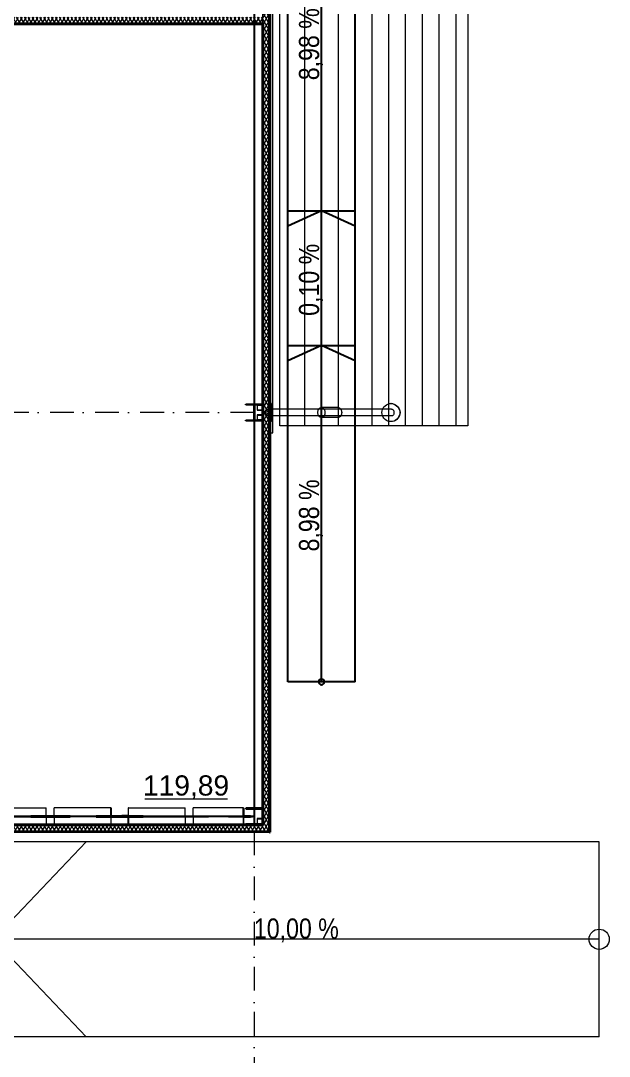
# Model space of a CAD drawing. Header units: millimetres. Extents: x -10605 to 103276, y -15987 to 52426.
# Drawn here: x 94529 to 103276, y -3563 to 11821 of the extents above; entities that cross this region are included whole.
import ezdxf
from ezdxf.enums import TextEntityAlignment as Align

# ---------------------------------------------------------------- set-up
doc = ezdxf.new("R2010")
doc.units = ezdxf.units.MM
doc.header["$MEASUREMENT"] = 0
doc.linetypes.add('Dot & Dashed', pattern=[670.277762, 352.777767, -176.388884, 0, -141.111112])
doc.linetypes.add('Крупный пунктир', pattern=[634.99999, 0, -634.99999])
for name, color, linetype, lineweight in [('0_Ном._пера__200', 7, 'Continuous', 0), ('0_Ном._пера__98', 7, 'Continuous', 25), ('Лестницы_Ном._пера__200', 7, 'Continuous', 0), ('Лестницы_Ном._пера__98', 7, 'Continuous', 25), ('Лестницы_Ном._пера__99', 7, 'Continuous', 15), ('Металлический каркас здания_Ном._пера__98', 7, 'Continuous', 25), ('Металлический каркас здания_Ном._пера__99', 7, 'Continuous', 15), ('Оси_Ном._пера__200', 7, 'Continuous', 0), ('Паспорта Зон Archicad_Ном._пера__100', 7, 'Continuous', 9), ('Стены _Ном._пера__200', 7, 'Continuous', 0), ('Стены _Ном._пера__97', 7, 'Continuous', 35), ('Стены _Ном._пера__98', 7, 'Continuous', 25), ('Стены _Ном._пера__99', 7, 'Continuous', 15), ('Фасадные панели_Ном._пера__200', 7, 'Continuous', 0), ('Фасадные панели_Ном._пера__97', 7, 'Continuous', 35)]:
    doc.layers.add(name, color=color, linetype=linetype, lineweight=lineweight)
for name, color, linetype, lineweight, true_color in [('0_Ном._пера__92', 7, 'Continuous', 20, 0xc2e9e9e9), ('Зоны_Ном._пера__121', 7, 'Continuous', 35, 0xc2deab72), ('Лестницы_Ном._пера__71', 7, 'Continuous', 13, 0xc2331900), ('Стены _Ном._пера__94', 7, 'Continuous', 5, 0xc29f9f9f)]:
    doc.layers.add(name, color=color, linetype=linetype, lineweight=lineweight, true_color=true_color)
for name, color, linetype in [('Зоны', 7, 'Continuous'), ('Лестницы', 7, 'Continuous'), ('Металлический каркас здания', 7, 'Continuous'), ('Оси', 7, 'Continuous'), ('Стены', 7, 'Continuous'), ('Фасадные панели', 7, 'Continuous')]:
    doc.layers.add(name, color=color, linetype=linetype)
doc.styles.add('РЎР“Р•РќР•Р\xa0РР\xa0_РЎРўРР›Р¬_1', font='arial.ttf')
doc.styles.add('РЎР“Р•РќР•Р\xa0РР\xa0_РЎРўРР›Р¬_2', font='ARIALN.TTF')
pattern_1 = [(90, (0, 0), (-60, 0), [])]
pattern_2 = [(60, (0, 0), (-43.30127, 25), []), (120, (0, 0), (43.30127, 25), [])]

# ---------------------------------------------------------------- blocks, each defined once
blk = doc.blocks.new('Перекрытие_1', base_point=(98125, 40125))
at = {"layer": '0_Ном._пера__200', "color": 7, "linetype": 'Continuous', "lineweight": 0, "flags": 128}
blk.add_lwpolyline([(98125, 40125), (51875, 40125), (51875, 29425), (46123, 29425), (46123, 40125), (-125, 40125), (-125, -125), (46125, -125), (46125, 10575), (51875, 10575), (51875, -125), (98125, -125)], close=True, dxfattribs=at)
blk = doc.blocks.new('Конструктор Кровли 27')
at = {"layer": '0_Ном._пера__92', "color": 254, "linetype": 'Continuous', "lineweight": 20, "true_color": 0xe9e9e9, "flags": 128}
blk.add_lwpolyline([(0, 46123), (0, 0), (40000, 0), (40000, 46125), (29425, 46125), (29425, 51875), (40000, 51875), (40000, 98000), (0, 98000), (0, 51875), (10575, 51875), (10575, 46123)], close=True, dxfattribs=at)
blk = doc.blocks.new('Колонна SHS ГК 27')
at = {"layer": 'Металлический каркас здания_Ном._пера__99', "linetype": 'Continuous', "lineweight": 0, "true_color": 0xffffff}
h = blk.add_hatch(dxfattribs=at)
h.set_pattern_fill('Barabбs_tйglakц_бllу', style=0, pattern_type=2)
h.set_pattern_definition(pattern_1)
h.paths.add_polyline_path([(-40, -40), (40, -40), (40, 40), (-40, 40)])
h.paths.add_polyline_path([(-36.4, -36.4), (-36.4, 36.4), (36.4, 36.4), (36.4, -36.4)], flags=0)
at = {"layer": 'Металлический каркас здания_Ном._пера__99', "color": 7, "linetype": 'Continuous', "lineweight": 15}
for p, q in [((40, 40), (-40, 40)), ((-40, 40), (-40, -40)), ((-36.4, -36.4), (-36.4, 36.4)), ((-36.4, 36.4), (36.4, 36.4)), ((36.4, 36.4), (36.4, -36.4)), ((40, -40), (40, 40)), ((-40, -40), (40, -40)), ((36.4, -36.4), (-36.4, -36.4))]:
    blk.add_line(p, q, dxfattribs=at)
blk = doc.blocks.new('Кладовая_27_27', base_point=(92338, 6792))
at = {"layer": 'Паспорта Зон Archicad_Ном._пера__100', "color": 7, "linetype": 'Continuous', "lineweight": 9}
blk.add_line((96372, 260), (97600, 260), dxfattribs=at)
for start, end in [(0, 180), (180, 0)]:
    blk.add_arc((91952, 6893), 506, start, end, dxfattribs=at)
at = {"layer": 'Паспорта Зон Archicad_Ном._пера__100', "color": 7, "lineweight": 9, "style": 'РЎР“Р•РќР•Р\xa0РР\xa0_РЎРўРР›Р¬_1'}
for tag, p in [('ROOM_NUMBER', (91952, 6893)), ('ROOM_AREA', (96986, 460))]:
    blk.add_attdef(tag, text='', height=300, dxfattribs=at).set_placement(p, align=Align.MIDDLE_CENTER)
blk = doc.blocks.new('Перекрытие_15', base_point=(95650, -4))
at = {"layer": 'Металлический каркас здания_Ном._пера__98', "color": 7, "linetype": 'Continuous', "lineweight": 25, "flags": 128}
blk.add_lwpolyline([(95650, -4), (96350, -4), (96350, 4), (95650, 4)], close=True, dxfattribs=at)
blk = doc.blocks.new('Перекрытие_17', base_point=(97620, 4))
at = {"layer": 'Металлический каркас здания_Ном._пера__98', "color": 7, "linetype": 'Continuous', "lineweight": 25, "flags": 128}
blk.add_lwpolyline([(97620, 4), (97970, 4), (97970, -4), (97620, -4)], close=True, dxfattribs=at)
blk = doc.blocks.new('Морф_10')
at = {"layer": 'Стены _Ном._пера__98', "color": 7, "linetype": 'Continuous', "lineweight": 25, "flags": 128}
for points in [[(96734, -4), (96734, 4)], [(96734, 4), (97321, 4)], [(97321, 4), (97321, -4)], [(97321, -4), (96734, -4)]]:
    blk.add_lwpolyline(points, dxfattribs=at)
blk = doc.blocks.new('Морф_11')
at = {"layer": 'Стены _Ном._пера__98', "color": 7, "linetype": 'Continuous', "lineweight": 25, "flags": 128}
for points in [[(95265, 4), (94679, 4)], [(94679, 4), (94679, -4)], [(95265, -4), (95265, 4)], [(94679, -4), (95265, -4)]]:
    blk.add_lwpolyline(points, dxfattribs=at)
blk = doc.blocks.new('Стена_70', base_point=(98225, 5997))
at = {"layer": 'Фасадные панели_Ном._пера__200', "color": 7, "linetype": 'Continuous', "lineweight": 0, "flags": 128}
for points in [[(98225, 5997), (98225, -225)], [(98235, 5997), (98225, 5997)], [(98235, -225), (98235, 5997)], [(98225, -225), (98235, -225)]]:
    blk.add_lwpolyline(points, dxfattribs=at)
blk = doc.blocks.new('Стена_71', base_point=(98225, 5997))
at = {"layer": 'Фасадные панели', "linetype": 'Continuous', "lineweight": 0, "true_color": 0xffffff}
blk.add_hatch(color=7, dxfattribs=at).paths.add_polyline_path([(98225, 5997), (98225, -235), (98235, -235), (98235, 5997)])
at = {"layer": 'Фасадные панели_Ном._пера__97', "color": 7, "linetype": 'Continuous', "lineweight": 35, "flags": 128}
for points in [[(98225, 5997), (98225, -235)], [(98235, 5997), (98225, 5997)], [(98235, -235), (98235, 5997)], [(98225, -235), (98235, -235)]]:
    blk.add_lwpolyline(points, dxfattribs=at)
blk = doc.blocks.new('Стена_72', base_point=(98225, 6002))
at = {"layer": 'Фасадные панели_Ном._пера__200', "color": 7, "linetype": 'Continuous', "lineweight": 0, "flags": 128}
for points in [[(98235, 11998), (98225, 11998)], [(98225, 11998), (98225, 6002)], [(98235, 6002), (98235, 11998)], [(98225, 6002), (98235, 6002)]]:
    blk.add_lwpolyline(points, dxfattribs=at)
blk = doc.blocks.new('Стена_73', base_point=(98225, 6002))
at = {"layer": 'Фасадные панели', "linetype": 'Continuous', "lineweight": 0, "true_color": 0xffffff}
blk.add_hatch(color=7, dxfattribs=at).paths.add_polyline_path([(98235, 6002), (98235, 11998), (98225, 11998), (98225, 6002)])
at = {"layer": 'Фасадные панели_Ном._пера__97', "color": 7, "linetype": 'Continuous', "lineweight": 35, "flags": 128}
for points in [[(98235, 11998), (98225, 11998)], [(98225, 11998), (98225, 6002)], [(98235, 6002), (98235, 11998)], [(98225, 6002), (98235, 6002)]]:
    blk.add_lwpolyline(points, dxfattribs=at)
blk = doc.blocks.new('Стена_84', base_point=(51775, 11775))
at = {"layer": 'Стены', "linetype": 'Continuous', "lineweight": 0, "true_color": 0x000000}
h = blk.add_hatch(dxfattribs=at)
h.set_pattern_fill('Batt_Insulation__3_', color=18, style=0, pattern_type=2)
h.set_pattern_definition(pattern_2)
h.paths.add_polyline_path([(91505, 11875), (91505, 11775), (98125, 11775), (98125, 11875)])
at = {"layer": 'Стены _Ном._пера__97', "color": 7, "linetype": 'Continuous', "lineweight": 35, "flags": 128}
blk.add_lwpolyline([(91505, 11775), (98125, 11775)], dxfattribs=at)
blk = doc.blocks.new('Колонна Универсальная 27')
at = {"layer": 'Металлический каркас здания_Ном._пера__98', "linetype": 'Continuous', "lineweight": 0, "true_color": 0xffffff}
h = blk.add_hatch(dxfattribs=at)
h.set_pattern_fill('Barabбs_tйglakц_бllу', style=0, pattern_type=2)
h.set_pattern_definition(pattern_1)
h.paths.add_polyline_path([(-125, -125), (125, -125), (125, -113), (4, -113), (4, 113), (125, 113), (125, 125), (-125, 125), (-125, 113), (-4, 113), (-4, -113), (-125, -113)])
at = {"layer": 'Металлический каркас здания_Ном._пера__98', "color": 7, "linetype": 'Continuous', "lineweight": 25}
for p, q in [((125, 125), (-125, 125)), ((-125, 125), (-125, 113)), ((-125, 113), (-4, 113)), ((-4, 113), (-4, -113)), ((4, -113), (4, 113)), ((4, 113), (125, 113)), ((125, 113), (125, 125)), ((-4, -113), (-125, -113)), ((-125, -113), (-125, -125)), ((-125, -125), (125, -125)), ((125, -113), (4, -113)), ((125, -125), (125, -113))]:
    blk.add_line(p, q, dxfattribs=at)
blk = doc.blocks.new('Стандартный Маркер Сетки')
at = {"layer": 'Оси_Ном._пера__200', "color": 7, "linetype": 'Dot & Dashed', "lineweight": 0}
for q in [(107805, 0), (0, 0)]:
    blk.add_line((0, 0), q, dxfattribs=at)
at = {"layer": 'Оси_Ном._пера__200', "color": 7, "lineweight": 0, "style": 'РЎР“Р•РќР•Р\xa0РР\xa0_РЎРўРР›Р¬_1'}
blk.add_attdef('AC_MarkerText_1', text='', height=300, dxfattribs=at).set_placement((108205, 150), align=Align.TOP_CENTER)
blk = doc.blocks.new('Двутавp К 26020-83 27_4')
at = {"layer": 'Металлический каркас здания_Ном._пера__98', "color": 7, "linetype": 'Крупный пунктир', "lineweight": 25}
blk.add_line((0, 0), (39750, 0), dxfattribs=at)
blk = doc.blocks.new('Морф_59')
at = {"layer": 'Металлический каркас здания_Ном._пера__99', "color": 7, "linetype": 'Continuous', "lineweight": 15, "flags": 128}
for points in [[(96030, 10), (96029, 5), (96029, 4)], [(96029, 4), (96132, 4)], [(96122, 16), (96115, 12), (96034, 12), (96030, 10)], [(96127, 127), (96126, 122), (96126, 25), (96122, 16)], [(96132, 129), (96131, 129), (96127, 127)], [(96132, 4), (96132, 129)], [(96132, 129), (96973, 129)], [(96132, 4), (96973, 4)], [(96973, 4), (96973, 129)]]:
    blk.add_lwpolyline(points, dxfattribs=at)
blk = doc.blocks.new('Морф_60')
at = {"layer": 'Металлический каркас здания_Ном._пера__99', "color": 7, "linetype": 'Continuous', "lineweight": 15, "flags": 128}
for points in [[(97090, 4), (97090, 129)], [(97836, 129), (97090, 129)], [(97836, 4), (97090, 4)], [(97836, 129), (97838, 129), (97842, 127)], [(97836, 4), (97836, 129)], [(97944, 4), (97836, 4)], [(97842, 127), (97843, 122), (97843, 25), (97847, 16)], [(97847, 16), (97854, 12), (97938, 12), (97942, 10)], [(97942, 10), (97944, 5), (97944, 4)]]:
    blk.add_lwpolyline(points, dxfattribs=at)
blk = doc.blocks.new('Морф_61')
at = {"layer": 'Металлический каркас здания_Ном._пера__99', "color": 7, "linetype": 'Continuous', "lineweight": 15, "flags": 128}
for points in [[(96029, -4), (96132, -4)], [(96030, -10), (96029, -6), (96029, -4)], [(96122, -16), (96115, -12), (96034, -12), (96030, -10)], [(96127, -127), (96126, -123), (96126, -25), (96122, -16)], [(96132, -129), (96131, -129), (96127, -127)], [(96132, -4), (96973, -4)], [(96132, -4), (96132, -129)], [(96132, -129), (96973, -129)], [(96973, -4), (96973, -129)]]:
    blk.add_lwpolyline(points, dxfattribs=at)
blk = doc.blocks.new('Морф_62')
at = {"layer": 'Металлический каркас здания_Ном._пера__99', "color": 7, "linetype": 'Continuous', "lineweight": 15, "flags": 128}
for points in [[(97836, -4), (97090, -4)], [(97090, -4), (97090, -129)], [(97836, -129), (97090, -129)], [(97944, -4), (97836, -4)], [(97836, -4), (97836, -129)], [(97836, -129), (97838, -129), (97842, -127)], [(97842, -127), (97843, -123), (97843, -25), (97847, -16)], [(97847, -16), (97854, -12), (97938, -12), (97942, -10)], [(97942, -10), (97944, -6), (97944, -4)]]:
    blk.add_lwpolyline(points, dxfattribs=at)
blk = doc.blocks.new('Морф_63')
at = {"layer": 'Металлический каркас здания_Ном._пера__99', "color": 7, "linetype": 'Continuous', "lineweight": 15, "flags": 128}
for points in [[(95026, 4), (95026, 129)], [(95867, 129), (95026, 129)], [(95867, 4), (95026, 4)], [(95867, 4), (95867, 129)], [(95867, 129), (95868, 129), (95872, 127)], [(95971, 4), (95867, 4)], [(95872, 127), (95874, 122), (95874, 25), (95877, 16)], [(95877, 16), (95884, 12), (95965, 12), (95969, 10)], [(95969, 10), (95971, 5), (95971, 4)]]:
    blk.add_lwpolyline(points, dxfattribs=at)
blk = doc.blocks.new('Морф_64')
at = {"layer": 'Металлический каркас здания_Ном._пера__99', "color": 7, "linetype": 'Continuous', "lineweight": 15, "flags": 128}
for points in [[(94057, 10), (94056, 5), (94056, 4)], [(94056, 4), (94163, 4)], [(94153, 16), (94145, 12), (94061, 12), (94057, 10)], [(94158, 127), (94156, 122), (94156, 25), (94153, 16)], [(94163, 129), (94162, 129), (94158, 127)], [(94163, 4), (94163, 129)], [(94163, 129), (94909, 129)], [(94163, 4), (94909, 4)], [(94909, 4), (94909, 129)]]:
    blk.add_lwpolyline(points, dxfattribs=at)
blk = doc.blocks.new('Морф_65')
at = {"layer": 'Металлический каркас здания_Ном._пера__99', "color": 7, "linetype": 'Continuous', "lineweight": 15, "flags": 128}
for points in [[(95867, -4), (95026, -4)], [(95026, -4), (95026, -129)], [(95867, -129), (95026, -129)], [(95867, -4), (95867, -129)], [(95971, -4), (95867, -4)], [(95867, -129), (95868, -129), (95872, -127)], [(95872, -127), (95874, -123), (95874, -25), (95877, -16)], [(95877, -16), (95884, -12), (95965, -12), (95969, -10)], [(95969, -10), (95971, -6), (95971, -4)]]:
    blk.add_lwpolyline(points, dxfattribs=at)
blk = doc.blocks.new('Морф_66')
at = {"layer": 'Металлический каркас здания_Ном._пера__99', "color": 7, "linetype": 'Continuous', "lineweight": 15, "flags": 128}
for points in [[(94057, -10), (94056, -6), (94056, -4)], [(94056, -4), (94163, -4)], [(94153, -16), (94145, -12), (94061, -12), (94057, -10)], [(94158, -127), (94156, -123), (94156, -25), (94153, -16)], [(94163, -129), (94162, -129), (94158, -127)], [(94163, -4), (94909, -4)], [(94163, -4), (94163, -129)], [(94163, -129), (94909, -129)], [(94909, -4), (94909, -129)]]:
    blk.add_lwpolyline(points, dxfattribs=at)
blk = doc.blocks.new('Стена_97', base_point=(-125, -125))
at = {"layer": 'Стены', "linetype": 'Continuous', "lineweight": 0, "true_color": 0x000000}
h = blk.add_hatch(dxfattribs=at)
h.set_pattern_fill('Batt_Insulation__3_', color=18, style=0, pattern_type=2)
h.set_pattern_definition(pattern_2)
h.paths.add_polyline_path([(93500, -125), (93500, -195), (93500, -225), (98125, -225), (98125, -125)])
h = blk.add_hatch(dxfattribs=at)
h.set_pattern_fill('Batt_Insulation__3_', color=18, style=0, pattern_type=2)
h.set_pattern_definition(pattern_2)
h.paths.add_polyline_path([(98125, -125), (98225, -225), (98225, -125)])
h = blk.add_hatch(dxfattribs=at)
h.set_pattern_fill('Batt_Insulation__3_', color=18, style=0, pattern_type=2)
h.set_pattern_definition(pattern_2)
h.paths.add_polyline_path([(98125, -225), (98225, -225), (98125, -125)])
at = {"layer": 'Стены _Ном._пера__97', "color": 7, "linetype": 'Continuous', "lineweight": 35, "flags": 128}
for points in [[(98125, -125), (93500, -125)], [(98225, -225), (98225, -125)], [(93500, -225), (98225, -225)]]:
    blk.add_lwpolyline(points, dxfattribs=at)
blk = doc.blocks.new('Стена_98', base_point=(98125, 40125))
at = {"layer": 'Стены', "linetype": 'Continuous', "lineweight": 0, "true_color": 0x000000}
h = blk.add_hatch(dxfattribs=at)
h.set_pattern_fill('Batt_Insulation__3_', color=18, style=0, pattern_type=2)
h.set_pattern_definition(pattern_2)
h.paths.add_polyline_path([(98125, 20050), (98125, -125), (98225, -125), (98225, 20050)])
at = {"layer": 'Стены _Ном._пера__97', "color": 7, "linetype": 'Continuous', "lineweight": 35, "flags": 128}
for points in [[(98225, -125), (98225, 40225)], [(98125, 11775), (98125, -125)]]:
    blk.add_lwpolyline(points, dxfattribs=at)
blk = doc.blocks.new('Стена_103', base_point=(98235, 34200))
at = {"layer": 'Стены _Ном._пера__200', "color": 7, "linetype": 'Continuous', "lineweight": 0}
blk.add_line((98236, 34200), (98236, 5700), dxfattribs=at)
at = {"layer": 'Стены _Ном._пера__200', "color": 7, "linetype": 'Continuous', "lineweight": 0, "flags": 128}
for points in [[(98235, 34200), (98235, 5700)], [(98275, 5700), (98275, 34200)], [(98235, 5700), (98236, 5700)], [(98236, 5700), (98275, 5700)]]:
    blk.add_lwpolyline(points, dxfattribs=at)
blk = doc.blocks.new('Крыша_1', base_point=(0, 0))
at = {"layer": '0_Ном._пера__98', "color": 7, "linetype": 'Continuous', "lineweight": 25, "flags": 128}
for points in [[(98000, 40000), (98000, 0)], [(98000, 0), (51875, 0)]]:
    blk.add_lwpolyline(points, dxfattribs=at)
blk = doc.blocks.new('Стандартный Маркер Сетки_4')
at = {"layer": 'Оси_Ном._пера__200', "color": 7, "linetype": 'Dot & Dashed', "lineweight": 0}
blk.add_line((0, 0), (55187, 0), dxfattribs=at)
at = {"layer": 'Оси_Ном._пера__200', "color": 7, "lineweight": 0, "style": 'РЎР“Р•РќР•Р\xa0РР\xa0_РЎРўРР›Р¬_1'}
blk.add_attdef('AC_MarkerText_1', text='', height=300, rotation=90, dxfattribs=at).set_placement((55368, -69), align=Align.TOP_CENTER)
blk = doc.blocks.new('Пандус Прямой 27_4')
at = {"layer": 'Лестницы_Ном._пера__98', "color": 7, "linetype": 'Continuous', "lineweight": 25}
for p, q in [((0, -500), (0, 500)), ((0, 500), (12000, 500)), ((5000, 0), (4771, 500)), ((5000, 500), (5000, -500)), ((7000, 0), (6771, 500)), ((7000, 500), (7000, -500)), ((12000, 0), (11771, 500)), ((12000, -500), (12000, 500)), ((0, 0), (12000, 0)), ((4771, -500), (5000, 0)), ((6771, -500), (7000, 0)), ((11771, -500), (12000, 0)), ((0, -500), (12000, -500))]:
    blk.add_line(p, q, dxfattribs=at)
at = {"layer": 'Лестницы_Ном._пера__98', "color": 7, "linetype": 'Continuous', "lineweight": 25, "flags": 128}
blk.add_lwpolyline([(42, 0, 1), (-42, 0, 1)], format="xyb", close=True, dxfattribs=at)
at = {"layer": 'Лестницы_Ном._пера__98', "color": 7, "linetype": 'Continuous', "lineweight": 25, "style": 'РЎР“Р•РќР•Р\xa0РР\xa0_РЎРўРР›Р¬_2'}
for tag, p in [('transitionPercentageLower_0', (2500, 159)), ('ac_bottomlevel', (6000, 159)), ('transitionPercentageLower_1', (9500, 159))]:
    blk.add_attdef(tag, text='', height=300, dxfattribs=at).set_placement(p, align=Align.MIDDLE_CENTER)
blk = doc.blocks.new('Лист Профилированный 27_2')
at = {"layer": 'Стены _Ном._пера__94', "linetype": 'Continuous', "lineweight": 5, "true_color": 0x9f9f9f}
h = blk.add_hatch(dxfattribs=at)
h.set_pattern_fill('Plank_Floor', color=253, style=0, pattern_type=2)
h.set_pattern_definition([(0, (0, 0), (0, 250), [])])
h.paths.add_polyline_path([(0, 200), (0, 0), (28400, 0), (28400, 200), (28400, 2595), (28400, 2795), (0, 2795), (0, 2595)])
at = {"layer": 'Стены _Ном._пера__99', "color": 7, "linetype": 'Continuous', "lineweight": 15, "flags": 128}
blk.add_lwpolyline([(0, 200), (0, 0), (28400, 0), (28400, 200), (28400, 2595), (28400, 2795), (0, 2795), (0, 2595)], close=True, dxfattribs=at)
blk = doc.blocks.new('Цилиндр 27')
at = {"layer": 'Стены _Ном._пера__200', "color": 7, "linetype": 'Continuous', "lineweight": 0}
for p, q in [((-33, 17), (-35, 9)), ((-35, 9), (-35, 0)), ((-35, 0), (-35, -9)), ((-31, 25), (-33, 17)), ((-27, 32), (-31, 25)), ((-23, 38), (-27, 32)), ((-18, 43), (-23, 38)), ((-12, 47), (-18, 43)), ((-6, 49), (-12, 47)), ((0, 50), (-6, 49)), ((0, 50), (1831, 50)), ((1798, 17), (1796, 9)), ((1796, 9), (1796, 0)), ((1796, 0), (1796, -9)), ((1801, 25), (1798, 17)), ((1804, 32), (1801, 25)), ((1809, 38), (1804, 32)), ((1814, 43), (1809, 38)), ((1819, 47), (1814, 43)), ((1825, 49), (1819, 47)), ((1831, 50), (1825, 49)), ((1837, 49), (1831, 50)), ((1843, 47), (1837, 49)), ((1849, 43), (1843, 47)), ((1854, 38), (1849, 43)), ((1858, 32), (1854, 38)), ((1862, 25), (1858, 32)), ((1865, 17), (1862, 25)), ((1866, 9), (1865, 17)), ((1867, 0), (1866, 9)), ((1866, -9), (1867, 0)), ((-35, -9), (-33, -17)), ((-33, -17), (-31, -25)), ((-31, -25), (-27, -32)), ((-27, -32), (-23, -38)), ((-23, -38), (-18, -43)), ((-18, -43), (-12, -47)), ((-12, -47), (-6, -49)), ((-6, -49), (0, -50)), ((0, -50), (1831, -50)), ((1796, -9), (1798, -17)), ((1798, -17), (1801, -25)), ((1801, -25), (1804, -32)), ((1804, -32), (1809, -38)), ((1809, -38), (1814, -43)), ((1814, -43), (1819, -47)), ((1819, -47), (1825, -49)), ((1825, -49), (1831, -50)), ((1831, -50), (1837, -49)), ((1837, -49), (1843, -47)), ((1843, -47), (1849, -43)), ((1849, -43), (1854, -38)), ((1854, -38), (1858, -32)), ((1858, -32), (1862, -25)), ((1862, -25), (1865, -17)), ((1865, -17), (1866, -9))]:
    blk.add_line(p, q, dxfattribs=at)
blk = doc.blocks.new('Цилиндр 27_2')
at = {"layer": 'Стены _Ном._пера__200', "color": 7, "linetype": 'Continuous', "lineweight": 0}
for p, q in [((-132, 23), (-134, 0)), ((-126, 46), (-132, 23)), ((-128, 23), (-130, 0)), ((-122, 46), (-128, 23)), ((-116, 67), (-126, 46)), ((-112, 67), (-122, 46)), ((-102, 86), (-116, 67)), ((-99, 86), (-112, 67)), ((-86, 102), (-102, 86)), ((-82, 102), (-99, 86)), ((-67, 116), (-86, 102)), ((-63, 116), (-82, 102)), ((-46, 126), (-67, 116)), ((-42, 126), (-63, 116)), ((-23, 132), (-46, 126)), ((-20, 132), (-42, 126)), ((0, 134), (-23, 132)), ((3, 134), (-20, 132)), ((0, 134), (3, 134)), ((27, 132), (3, 134)), ((49, 126), (27, 132)), ((70, 116), (49, 126)), ((89, 102), (70, 116)), ((106, 86), (89, 102)), ((119, 67), (106, 86)), ((129, 46), (119, 67)), ((135, 23), (129, 46)), ((137, 0), (135, 23)), ((135, -23), (137, 0)), ((-134, 0), (-132, -23)), ((-132, -23), (-126, -46)), ((-130, 0), (-128, -23)), ((-128, -23), (-122, -46)), ((-126, -46), (-116, -67)), ((-122, -46), (-112, -67)), ((-116, -67), (-102, -86)), ((-112, -67), (-99, -86)), ((-102, -86), (-86, -102)), ((-99, -86), (-82, -102)), ((-86, -102), (-67, -116)), ((-82, -102), (-63, -116)), ((-67, -116), (-46, -126)), ((-63, -116), (-42, -126)), ((-46, -126), (-23, -132)), ((-42, -126), (-20, -132)), ((-23, -132), (0, -134)), ((-20, -132), (3, -134)), ((0, -134), (3, -134)), ((3, -134), (27, -132)), ((27, -132), (49, -126)), ((49, -126), (70, -116)), ((70, -116), (89, -102)), ((89, -102), (106, -86)), ((106, -86), (119, -67)), ((119, -67), (129, -46)), ((129, -46), (135, -23))]:
    blk.add_line(p, q, dxfattribs=at)
blk = doc.blocks.new('Цилиндр 27_3')
at = {"layer": 'Стены _Ном._пера__200', "color": 7, "linetype": 'Continuous', "lineweight": 0}
for p, q in [((0, 134), (0, 132)), ((0, 134), (30, 134)), ((0, 132), (0, 126)), ((0, 126), (0, 116)), ((0, 116), (0, 102)), ((0, 102), (0, 86)), ((0, 86), (0, 67)), ((0, 67), (0, 46)), ((0, 46), (0, 23)), ((0, 23), (0, 0)), ((0, 0), (0, -23)), ((30, 134), (30, 132)), ((30, 132), (30, 126)), ((30, 126), (30, 116)), ((30, 116), (30, 102)), ((30, 102), (30, 86)), ((30, 86), (30, 67)), ((30, 67), (30, 46)), ((30, 46), (30, 23)), ((30, 23), (30, 0)), ((30, 0), (30, -23)), ((0, -23), (0, -46)), ((0, -46), (0, -67)), ((0, -67), (0, -86)), ((0, -86), (0, -102)), ((0, -102), (0, -116)), ((0, -116), (0, -126)), ((0, -126), (0, -132)), ((0, -132), (0, -134)), ((0, -134), (30, -134)), ((30, -23), (30, -46)), ((30, -46), (30, -67)), ((30, -67), (30, -86)), ((30, -86), (30, -102)), ((30, -102), (30, -116)), ((30, -116), (30, -126)), ((30, -126), (30, -132)), ((30, -132), (30, -134))]:
    blk.add_line(p, q, dxfattribs=at)
blk = doc.blocks.new('Цилиндр 27_4')
at = {"layer": 'Стены _Ном._пера__200', "color": 7, "linetype": 'Continuous', "lineweight": 0}
for p, q in [((-52, 13), (-53, 0)), ((-53, 0), (-52, -13)), ((-50, 26), (-52, 13)), ((-46, 37), (-50, 26)), ((-41, 48), (-46, 37)), ((-34, 57), (-41, 48)), ((-27, 65), (-34, 57)), ((-18, 70), (-27, 65)), ((-9, 74), (-18, 70)), ((0, 75), (-9, 74)), ((0, 75), (248, 75)), ((196, 13), (195, 0)), ((195, 0), (196, -13)), ((198, 26), (196, 13)), ((202, 37), (198, 26)), ((208, 48), (202, 37)), ((214, 57), (208, 48)), ((222, 65), (214, 57)), ((230, 70), (222, 65)), ((239, 74), (230, 70)), ((248, 75), (239, 74)), ((257, 74), (248, 75)), ((266, 70), (257, 74)), ((275, 65), (266, 70)), ((282, 57), (275, 65)), ((289, 48), (282, 57)), ((294, 37), (289, 48)), ((298, 26), (294, 37)), ((300, 13), (298, 26)), ((301, 0), (300, 13)), ((300, -13), (301, 0)), ((-52, -13), (-50, -26)), ((-50, -26), (-46, -37)), ((-46, -37), (-41, -48)), ((-41, -48), (-34, -57)), ((-34, -57), (-27, -65)), ((-27, -65), (-18, -70)), ((-18, -70), (-9, -74)), ((-9, -74), (0, -75)), ((0, -75), (248, -75)), ((196, -13), (198, -26)), ((198, -26), (202, -37)), ((202, -37), (208, -48)), ((208, -48), (214, -57)), ((214, -57), (222, -65)), ((222, -65), (230, -70)), ((230, -70), (239, -74)), ((239, -74), (248, -75)), ((248, -75), (257, -74)), ((257, -74), (266, -70)), ((266, -70), (275, -65)), ((275, -65), (282, -57)), ((282, -57), (289, -48)), ((289, -48), (294, -37)), ((294, -37), (298, -26)), ((298, -26), (300, -13))]:
    blk.add_line(p, q, dxfattribs=at)
blk = doc.blocks.new('Пандус Прямой 27')
at = {"layer": 'Лестницы_Ном._пера__71', "color": 28, "linetype": 'Continuous', "lineweight": 13, "true_color": 0x331900}
for p, q in [((9001, 0), (7624, 1450)), ((0, 0), (9001, 0)), ((7624, -1450), (9001, 0))]:
    blk.add_line(p, q, dxfattribs=at)
at = {"layer": 'Лестницы_Ном._пера__71', "color": 28, "linetype": 'Continuous', "lineweight": 13, "true_color": 0x331900, "flags": 128}
blk.add_lwpolyline([(150, 0, 1), (-150, 0, 1)], format="xyb", close=True, dxfattribs=at)
at = {"layer": 'Лестницы_Ном._пера__99', "color": 7, "linetype": 'Continuous', "lineweight": 15}
for p, q in [((0, -1450), (0, 1450)), ((0, 1450), (9001, 1450)), ((9001, -1450), (9001, 1450)), ((0, -1450), (9001, -1450))]:
    blk.add_line(p, q, dxfattribs=at)
at = {"layer": 'Лестницы_Ном._пера__200', "color": 7, "lineweight": 0, "style": 'РЎР“Р•РќР•Р\xa0РР\xa0_РЎРўРР›Р¬_2'}
blk.add_attdef('ac_bottomlevel', text='', height=300, dxfattribs=at).set_placement((4500, 159), align=Align.MIDDLE_CENTER)

msp = doc.modelspace()

# ---------------------------------------------------------------- linework, layer by layer
at = {"layer": 'Зоны_Ном._пера__121', "color": 43, "linetype": 'Continuous', "lineweight": 35, "true_color": 0xdeab72, "flags": 128}
msp.add_lwpolyline([(98125.00021, 11775), (88050, 11775), (88050, -125), (98125.00021, -125)], close=True, dxfattribs=at)

# ---------------------------------------------------------------- block references
at = {"color": 7, "linetype": 'Continuous', "lineweight": 0}
msp.add_blockref('Перекрытие_1', (98125.00021, 40125.00012), dxfattribs=at)
at = {"color": 8, "linetype": 'Continuous', "lineweight": 0, "true_color": 0x747474, "zscale": 1000, "rotation": 270}
msp.add_blockref('Конструктор Кровли 27', (0, 40000.00005), dxfattribs=at)
at = {"color": 7, "linetype": 'Continuous', "lineweight": 25}
msp.add_blockref('Крыша_1', (0, 0), dxfattribs=at)
at = {"layer": 'Зоны', "color": 7, "linetype": 'Continuous', "lineweight": 9}
msp.add_blockref('Кладовая_27_27', (92338.22973, 6792.07346), dxfattribs=at).add_auto_attribs({'ROOM_NUMBER': '27', 'ROOM_AREA': '119,89'})
at = {"layer": 'Лестницы', "color": 7, "linetype": 'Continuous', "lineweight": 15}
ref = msp.add_blockref('Пандус Прямой 27', (103125.94126, -1825), dxfattribs=dict(at, xscale=-1, zscale=1000))
ref.add_attrib('ac_bottomlevel', '10,00 %', dxfattribs={"layer": 'Лестницы_Ном._пера__200', "color": 7, "lineweight": 0, "height": 300, "style": 'РЎР“Р•РќР•Р\xa0РР\xa0_РЎРўРР›Р¬_2'}).set_placement((98625.4707, -1665.5214), align=Align.MIDDLE_CENTER)
at = {"layer": 'Лестницы_Ном._пера__98', "color": 7, "linetype": 'Continuous', "lineweight": 25}
ref = msp.add_blockref('Пандус Прямой 27_4', (98999.13931, 1997.26668), dxfattribs=dict(at, zscale=1000, rotation=90))
ref.add_attrib('ac_bottomlevel', '0,10 %', dxfattribs={"color": 7, "linetype": 'Continuous', "lineweight": 25, "height": 300, "rotation": 90, "style": 'РЎР“Р•РќР•Р\xa0РР\xa0_РЎРўРР›Р¬_2'}).set_placement((98813.84519, 7971.45116), align=Align.MIDDLE_CENTER)
ref.add_attrib('transitionPercentageLower', '8,98 %', dxfattribs={"color": 7, "linetype": 'Continuous', "lineweight": 25, "height": 300, "rotation": 90, "style": 'РЎР“Р•РќР•Р\xa0РР\xa0_РЎРўРР›Р¬_2'}).set_placement((98813.84519, 4471.45116), align=Align.MIDDLE_CENTER)
ref.add_attrib('transitionPercentageLower_1', '8,98 %', dxfattribs={"color": 7, "linetype": 'Continuous', "lineweight": 25, "height": 300, "rotation": 90, "style": 'РЎР“Р•РќР•Р\xa0РР\xa0_РЎРўРР›Р¬_2'}).set_placement((98813.84519, 11471.45116), align=Align.MIDDLE_CENTER)
at = {"layer": 'Металлический каркас здания', "color": 7, "linetype": 'Continuous', "lineweight": 9, "zscale": 1000, "rotation": 270}
msp.add_blockref('Двутавp К 26020-83 27_4', (98000.00007, 39875.00005), dxfattribs=at)
at = {"layer": 'Металлический каркас здания', "linetype": 'Continuous', "lineweight": 0}
for name in ['Морф_64', 'Морф_63', 'Морф_59', 'Морф_60', 'Морф_66', 'Морф_65', 'Морф_61', 'Морф_62']:
    msp.add_blockref(name, (0, 0), dxfattribs=at)
at = {"layer": 'Металлический каркас здания', "color": 7, "linetype": 'Continuous', "lineweight": 25}
for name, p in [('Перекрытие_15', (95649.65815, -4.00079)), ('Перекрытие_17', (97619.86588, 3.99893))]:
    msp.add_blockref(name, p, dxfattribs=at)
at = {"layer": 'Металлический каркас здания_Ном._пера__98', "color": 7, "linetype": 'Continuous', "lineweight": 25, "xscale": -1, "zscale": 1000}
msp.add_blockref('Колонна Универсальная 27', (98000.36356, 5999.94944), dxfattribs=at)
at = {"layer": 'Металлический каркас здания_Ном._пера__98', "color": 7, "linetype": 'Continuous', "lineweight": 25, "zscale": 1000, "rotation": 180}
for p in [(98000.33911, 0), (98000.36356, 0)]:
    msp.add_blockref('Колонна Универсальная 27', p, dxfattribs=at)
at = {"layer": 'Металлический каркас здания_Ном._пера__99', "color": 7, "linetype": 'Continuous', "lineweight": 15, "zscale": 1000, "rotation": 180}
for p in [(98085.00021, 6072.94944), (98085.00021, 5926.94944), (98085.00021, -73)]:
    msp.add_blockref('Колонна SHS ГК 27', p, dxfattribs=at)
at = {"layer": 'Оси', "color": 8, "linetype": 'Continuous', "lineweight": 0, "true_color": 0x747474, "zscale": 1000, "rotation": 270}
msp.add_blockref('Стандартный Маркер Сетки_4', (98000.00007, 40000.00005), dxfattribs=at)
at = {"layer": 'Оси', "color": 8, "linetype": 'Continuous', "lineweight": 0, "true_color": 0x747474, "xscale": -1, "zscale": 1000}
for p in [(98000.00007, 6000), (98000.00007, 0)]:
    msp.add_blockref('Стандартный Маркер Сетки', p, dxfattribs=at)
at = {"layer": 'Стены', "color": 7, "lineweight": 35}
for name, p in [('Стена_98', (98125.00021, 40125.00005)), ('Стена_84', (51775, 11775)), ('Стена_97', (-125, -125))]:
    msp.add_blockref(name, p, dxfattribs=at)
at = {"layer": 'Стены', "color": 7, "lineweight": 0}
msp.add_blockref('Стена_103', (98234.72669, 34199.99998), dxfattribs=at)
at = {"layer": 'Стены', "color": 7, "linetype": 'Continuous', "lineweight": 0, "xscale": -1, "zscale": 1000}
for name, p in [('Цилиндр 27', (100041.51518, 6000)), ('Цилиндр 27_3', (98255.07303, 6000)), ('Цилиндр 27_4', (99246.09222, 6000)), ('Цилиндр 27_2', (100033.38649, 6000))]:
    msp.add_blockref(name, p, dxfattribs=at)
at = {"layer": 'Стены', "linetype": 'Continuous', "lineweight": 0}
for name in ['Морф_11', 'Морф_10']:
    msp.add_blockref(name, (0, 0), dxfattribs=at)
at = {"layer": 'Стены _Ном._пера__99', "color": 7, "linetype": 'Continuous', "lineweight": 15, "xscale": -1, "zscale": 1000, "rotation": 90}
msp.add_blockref('Лист Профилированный 27_2', (101175.00007, 34200.00005), dxfattribs=at)
at = {"layer": 'Фасадные панели', "color": 7, "lineweight": 35}
for name, p in [('Стена_72', (98225.00021, 6002.5)), ('Стена_73', (98225.00021, 6002.5)), ('Стена_70', (98225.00021, 5997.5)), ('Стена_71', (98225.00021, 5997.5))]:
    msp.add_blockref(name, p, dxfattribs=at)

doc.saveas('drawing.dxf')
